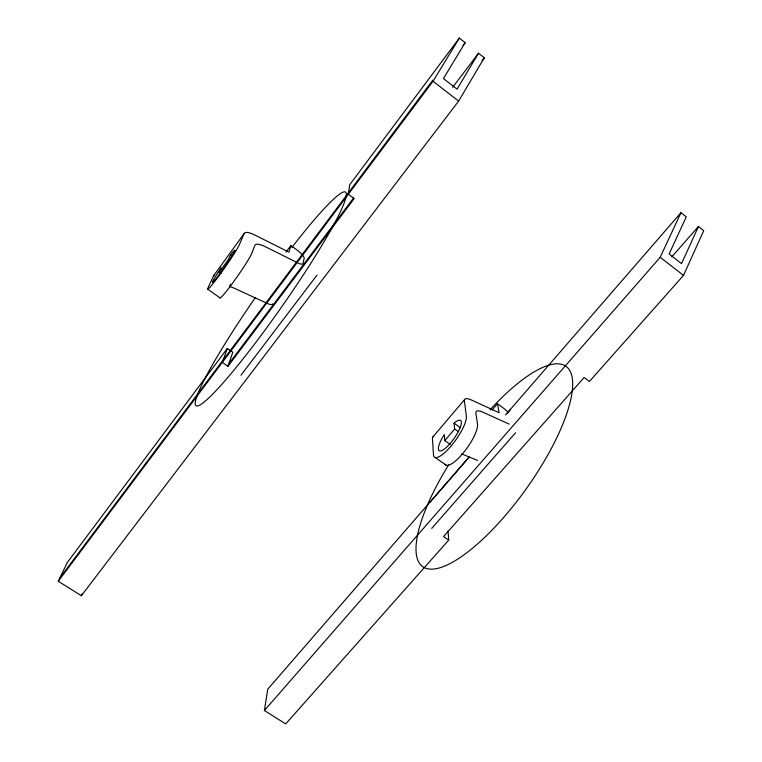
<?xml version="1.0" encoding="UTF-8"?>
<svg xmlns="http://www.w3.org/2000/svg" width="762" height="762" viewBox="0 0 762 762"><rect width="100%" height="100%" fill="white"/><g stroke="black" fill="none" stroke-linecap="round" stroke-linejoin="round"><path stroke-width="1.14" d="M448.027 531.009L448.742 540.077L285.712 723.9L264.376 710.517L267.767 689.191L468.906 457.238M219.866 297.647A27.984 2 -55.1 0 0 234.382 280.654A27.984 2 -55.1 0 0 251.784 253.26L254.803 245.469A22.136 5.991 37.1 0 1 265.605 246.869L297.999 262.976A10.63 2.772 37.3 0 0 302.933 263.528L304.162 258.47A10.487 2.705 37.3 0 0 296.466 249.603L290.855 245.555L288.95 252.155L255.032 235.144A22.022 5.905 36.9 0 0 244.145 233.572L213.57 275.796L208.036 287.798A28.051 1.686 -55.1 0 0 220.199 274.091A28.051 1.686 -55.1 0 0 239.459 244.459L244.145 233.572M227.333 348.444L222.304 362.388L227.971 366.293L232.829 352.244L227.333 348.444L67.285 562.527L58.274 581.244L81.353 595.722L458.629 101.089L484.289 57.76L478.507 53.207L452.676 87.316M81.353 595.722L82.277 593.608M232.343 256.299L230.476 254.975L228.581 259.261L219.17 272.253L221.047 273.577M219.17 272.253L221.161 267.833A19.631 1.181 -55.1 0 0 213.541 281.549A19.631 1.181 -55.1 0 0 230.81 257.718A19.631 1.181 -55.1 0 0 230.476 254.975M448.742 540.077L443.598 536.543L584.13 377.514L589.445 381.438L683.504 275.377L703.726 230.648L698.449 226.485L671.836 256.832M698.449 226.485L681.552 263.614L669.122 253.956L686.267 216.894L680.952 212.703L505.539 414.985M264.376 710.517L660.178 257.299L680.952 212.703M478.507 53.207L457.067 89.154L443.436 78.562L465.163 42.691L459.334 38.1L349.787 184.642L348.31 194.281L354.159 198.606L227.971 366.293M459.334 38.1L433.026 81.248L58.274 581.244M285.931 252.193L290.855 245.555M59.807 578.053L432.826 80.153L433.026 81.248L458.629 101.089M463.02 45.539L465.163 42.691M228.8 363.893L353.673 197.891M240.944 375.237L317.03 275.082M482.136 60.608L484.289 57.76M432.692 437.207L464.544 399.621M450.342 444.484L444.817 440.588L454.666 429.035L454.047 423.167L460.448 427.711M492.052 410.032L497.434 403.774L502.539 407.451A9.925 2.515 40.4 0 1 508.483 412.785M430.282 501.958L469.24 457.029M507.425 413.004L510.54 409.404M431.711 528.409L515.55 432.749M461.62 453.857L477.574 460.467M509.235 424.139L482.937 412.223A20.869 5.553 40.4 0 0 475.898 413.309L477.488 424.043A26.432 7.572 -54.5 0 1 463.953 452.095A26.432 7.572 -54.5 0 1 445.065 464.287M435.169 457.476L446.303 465.268M207.845 289.293L220.17 297.932M454.666 429.035L458.362 431.654M660.178 257.299L683.504 275.377M497.434 403.774L499.148 412.728L471.554 400.069A20.717 5.496 40.2 0 0 464.401 400.983L466.363 416.119A26.499 7.315 -54.6 0 1 450.952 446.189A26.499 7.315 -54.6 0 1 433.473 454.666L432.445 438.664A20.431 6.153 40.4 0 1 433.626 436.321M444.817 440.588L444.303 434.626A18.545 5.124 -54.6 0 0 441.312 450.733A18.545 5.124 -54.6 0 0 459.362 429.52A18.545 5.124 -54.6 0 0 454.047 423.167M230.848 284.321A19.583 1.4 -55.1 0 1 229.591 285.94M213.57 275.796A21.707 6.639 36.6 0 1 214.551 274.787M229.733 286.645A21.812 6.734 36.8 0 1 234.991 288.55L267.576 303.552A10.478 3.124 37.1 0 0 272.653 303.8M291.865 247.46A130.369 13.468 -55 0 1 331.289 229.181A130.369 13.468 -55 0 1 207.073 399.536A130.369 13.468 -55 0 1 255.222 297.723M489.995 409.918A123.13 38.938 -54.4 0 1 569.681 403.984A123.13 38.938 -54.4 0 1 449.342 563.928A123.13 38.938 -54.4 0 1 448.656 464.858"/></g></svg>
